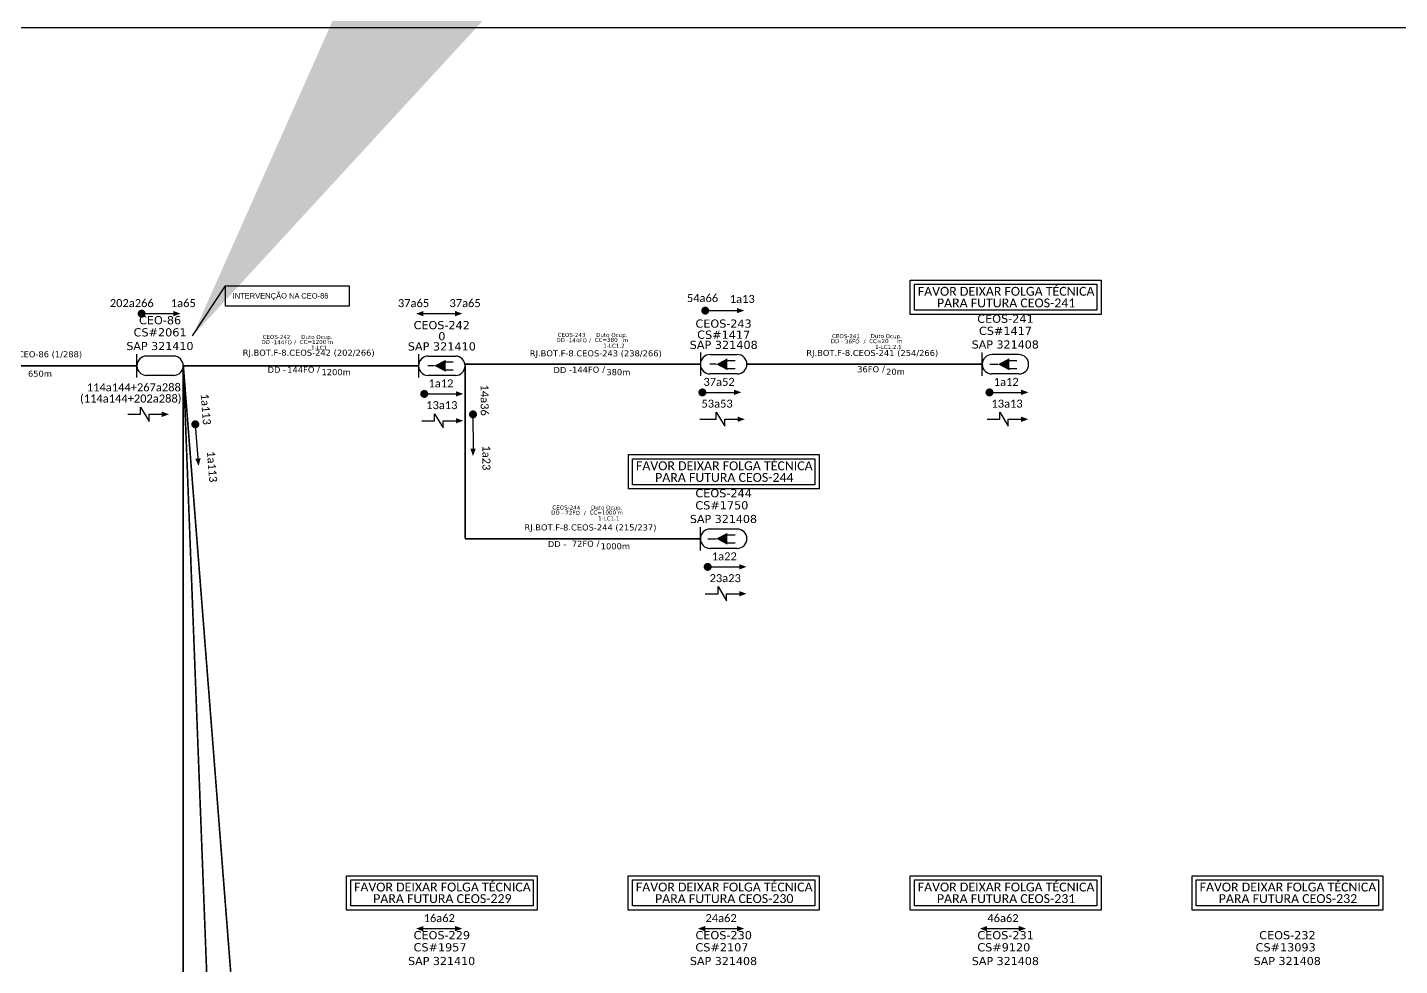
# Model space of a CAD drawing. Extents: x 56439 to 57440, y 58743 to 60492.
# Drawn here: x 56923.9 to 57263.5, y 60259.6 to 60491.9 of the extents above; entities that cross this region are included whole.
import ezdxf
from ezdxf.enums import TextEntityAlignment as Align

# ---------------------------------------------------------------- set-up
doc = ezdxf.new("R2010")
doc.units = 0
doc.layers.get('0').update_dxf_attribs({"linetype": 'CONTINUOUS'})
for name, color, linetype in [('10_4-POSTES', 1, 'CONTINUOUS'), ('20_4-CEOS', 1, 'CONTINUOUS'), ('20_5-CABO_AÉREO', 1, 'CONTINUOUS'), ('20_5-CEO', 1, 'CONTINUOUS'), ('40_1-ETIQUETAS', 1, 'CONTINUOUS'), ('LABEL_CABOS', 7, 'CONTINUOUS'), ('SETA', 7, 'CONTINUOUS')]:
    doc.layers.add(name, color=color, linetype=linetype)
doc.styles.add('ARIAL', font='arial.ttf')
doc.styles.add('ROMANS', font='romans.shx')
doc.styles.add('SIREDIT', font='verdana.ttf')
doc.dimstyles.new('CL', dxfattribs={"dimtxt": 1, "dimasz": 2, "dimexe": 0.18, "dimexo": 0.0625, "dimgap": 0.09, "dimtad": 0, "dimdec": 0, "dimrnd": 1, "dimzin": 0, "dimtxsty": 'SIREDIT', "dimblk": 'NONE', "dimcen": 0, "dimse1": 1, "dimse2": 1, "dimsd1": 1, "dimsd2": 1, "dimclrt": 7, "dimazin": 3, "dimtfac": 1, "dimtdec": 0, "dimtofl": 0, "dimtmove": 0, "dimatfit": 3, "dimtolj": 1, "dimtzin": 0})

# ---------------------------------------------------------------- blocks, each defined once
blk = doc.blocks.new('*U44')
at = {"layer": '20_5-CEO'}
for p, q in [((-1.56, 1.26), (1.8, 1.26)), ((1.8, -1.13), (-1.56, -1.13))]:
    blk.add_line(p, q, dxfattribs=at)
blk.add_lwpolyline([(-2.75, 1.51), (-2.75, -1.38)], dxfattribs=at)
for centre, start, end in [((-1.56, 0.07), 90, 270), ((1.8, 0.07), 270, 90)]:
    blk.add_arc(centre, 1.2, start, end, dxfattribs=at)
at = {"layer": '20_5-CEO', "color": 7, "style": 'SIREDIT'}
for tag, p in [('FID', (0.11, 5.61)), ('LOCAL', (0.12, 4.23)), ('SAP', (0.12, 2.97)), ('FIBRAS_RESERVA', (0.12, -1.94))]:
    blk.add_attdef(tag, text='', height=1.01, dxfattribs=at).set_placement(p, align=Align.TOP_CENTER)
for tag, flags, p in [('ID_ATIVIDADE', 3, (0.11, -3.51)), ('FATOR', 1, (0.11, -4.82))]:
    blk.add_attdef(tag, text='', height=1.01, dxfattribs=dict(at, flags=flags)).set_placement(p, align=Align.TOP_CENTER)
at = {"layer": '20_5-CEO', "color": 7, "style": 'SIREDIT', "flags": 3}
blk.add_attdef('QTDE', (-4.88, -7.06), '', height=1.01, dxfattribs=at)
blk = doc.blocks.new('*U45')
at = {"layer": '20_5-CEO'}
for p, q in [((-1.56, 1.26), (1.8, 1.26)), ((1.8, -1.13), (-1.56, -1.13))]:
    blk.add_line(p, q, dxfattribs=at)
blk.add_lwpolyline([(-2.75, 1.51), (-2.75, -1.38)], dxfattribs=at)
for centre, start, end in [((-1.56, 0.07), 90, 270), ((1.8, 0.07), 270, 90)]:
    blk.add_arc(centre, 1.2, start, end, dxfattribs=at)
at = {"layer": '20_5-CEO', "color": 7, "style": 'SIREDIT'}
for tag, p in [('FID', (0.11, 5.61)), ('LOCAL', (0.12, 4.23)), ('SAP', (0.12, 2.97)), ('FIBRAS_RESERVA', (0.12, -1.94))]:
    blk.add_attdef(tag, text='', height=1.01, dxfattribs=at).set_placement(p, align=Align.TOP_CENTER)
for tag, flags, p in [('ID_ATIVIDADE', 3, (0.11, -3.51)), ('FATOR', 1, (0.11, -4.82))]:
    blk.add_attdef(tag, text='', height=1.01, dxfattribs=dict(at, flags=flags)).set_placement(p, align=Align.TOP_CENTER)
at = {"layer": '20_5-CEO', "color": 7, "style": 'SIREDIT', "flags": 3}
blk.add_attdef('QTDE', (-4.88, -7.06), '', height=1.01, dxfattribs=at)
blk = doc.blocks.new('INST_CB_DT_OCUP_CFOA-SM-D1')
at = {"layer": 'LABEL_CABOS', "color": 0, "style": 'SIREDIT'}
for tag, flags, p in [('ID_ATIVIDADE', 3, (1.31, 2.67)), ('FATOR', 1, (11.56, 2.55))]:
    blk.add_attdef(tag, text='', height=1, rotation=359.69, dxfattribs=dict(at, flags=flags)).set_placement(p, align=Align.MIDDLE_CENTER)
for tag, p in [('TIPO_CABO', (1.11, 0)), ('DESTINO_CABO', (3.13, 1.26)), ('CABO', (4.69, -0.05)), ('/', (7.71, -0.05)), ('LANCE', (10.41, 0.02)), ('TIPO_CABO', (13.11, 1.24)), ('UND', (16.46, 0)), ('FID', (13.65, -1.41))]:
    blk.add_attdef(tag, text='', height=1, rotation=359.69, dxfattribs=at).set_placement(p, align=Align.MIDDLE_CENTER)
blk.add_attdef('QTDE', (11.93, -0.45), '', height=1, rotation=359.69, dxfattribs=at)
blk = doc.blocks.new('INST_CB_DT_OCUP_CFOA-SM-D0')
at = {"layer": 'LABEL_CABOS', "color": 0, "style": 'SIREDIT'}
for tag, flags, p in [('ID_ATIVIDADE', 3, (1.31, 2.67)), ('FATOR', 1, (11.56, 2.55))]:
    blk.add_attdef(tag, text='', height=1, rotation=359.69, dxfattribs=dict(at, flags=flags)).set_placement(p, align=Align.MIDDLE_CENTER)
for tag, p in [('TIPO_CABO', (1.11, 0)), ('DESTINO_CABO', (3.13, 1.26)), ('CABO', (4.69, -0.05)), ('/', (7.71, -0.05)), ('LANCE', (10.41, 0.02)), ('TIPO_CABO', (13.11, 1.24)), ('UND', (16.46, 0)), ('FID', (13.65, -1.41))]:
    blk.add_attdef(tag, text='', height=1, rotation=359.69, dxfattribs=at).set_placement(p, align=Align.MIDDLE_CENTER)
blk.add_attdef('QTDE', (11.93, -0.45), '', height=1, rotation=359.69, dxfattribs=at)
blk = doc.blocks.new('INST_CB_DT_OCUP_CFOA-SM-DD')
at = {"layer": 'LABEL_CABOS', "color": 0, "style": 'SIREDIT'}
for tag, flags, p in [('ID_ATIVIDADE', 3, (1.31, 2.67)), ('FATOR', 1, (11.56, 2.55))]:
    blk.add_attdef(tag, text='', height=1, rotation=359.69, dxfattribs=dict(at, flags=flags)).set_placement(p, align=Align.MIDDLE_CENTER)
for tag, p in [('TIPO_CABO', (1.11, 0)), ('DESTINO_CABO', (3.13, 1.26)), ('CABO', (4.69, -0.05)), ('/', (7.71, -0.05)), ('LANCE', (10.41, 0.02)), ('TIPO_CABO', (13.11, 1.24)), ('UND', (16.46, 0)), ('FID', (13.65, -1.41))]:
    blk.add_attdef(tag, text='', height=1, rotation=359.69, dxfattribs=at).set_placement(p, align=Align.MIDDLE_CENTER)
blk.add_attdef('QTDE', (11.93, -0.45), '', height=1, rotation=359.69, dxfattribs=at)
blk = doc.blocks.new('*U49')
at = {"color": 3}
blk.add_lwpolyline([(0.0000405, 0.0000662), (0.0001936, 0.0000662), (0.0001936, 0.000041), (0.0000405, 0.000041)], close=True, dxfattribs=at)
at = {"color": 3, "style": 'ARIAL'}
blk.add_attdef('SERVIÇO_EM_EMENDA_EXIST', text='', height=0.00000666, dxfattribs=at).set_placement((0.0001321, 0.0000506), align=Align.RIGHT)
blk.add_attdef('FID', (0.0001344, 0.0000506), '', height=0.00000666, dxfattribs=at)
at = {"layer": '10_4-POSTES', "style": 'ROMANS'}
for tag, p, flags in [('ID_ATIVIDADE', (-0.0000068, -0.0000086), 3), ('QTDE', (-0.000006, -0.000014), 3), ('FATOR', (-0.0000019, -0.0000113), 1)]:
    blk.add_attdef(tag, p, '', height=0.00000209, dxfattribs=dict(at, flags=flags))
at = {"color": 3}
blk.add_leader([(-0.0000002, 0.0000042), (0.0000405, 0.0000662)], dimstyle='CL', override={"dimgap": 0.09, "dimtad": 0}, dxfattribs=at)

msp = doc.modelspace()

# ---------------------------------------------------------------- linework, layer by layer
at = {"color": 6, "linetype": 'BYBLOCK'}
msp.add_lwpolyline([(56595.93, 60491.86), (57439.51, 60491.86), (57439.51, 59998.98), (56595.93, 59998.98)], close=True, dxfattribs=at)
at = {"color": 3, "ltscale": 9e-07}
for points in [[(57142.42, 60429.31), (57189.65, 60429.31), (57189.65, 60420.8), (57142.42, 60420.8)], [(57143.47, 60428.26), (57188.61, 60428.26), (57188.61, 60421.85), (57143.47, 60421.85)], [(57072.68, 60386.11), (57119.91, 60386.11), (57119.91, 60377.6), (57072.68, 60377.6)], [(57073.73, 60385.07), (57118.86, 60385.07), (57118.86, 60378.65), (57073.73, 60378.65)], [(57002.9, 60281.83), (57050.13, 60281.83), (57050.13, 60273.32), (57002.9, 60273.32)], [(57003.95, 60280.78), (57049.08, 60280.78), (57049.08, 60274.37), (57003.95, 60274.37)], [(57072.66, 60281.83), (57119.89, 60281.83), (57119.89, 60273.32), (57072.66, 60273.32)], [(57073.71, 60280.78), (57118.84, 60280.78), (57118.84, 60274.37), (57073.71, 60274.37)], [(57142.42, 60281.83), (57189.65, 60281.83), (57189.65, 60273.32), (57142.42, 60273.32)], [(57143.47, 60280.78), (57188.6, 60280.78), (57188.6, 60274.37), (57143.47, 60274.37)], [(57212.18, 60281.83), (57259.41, 60281.83), (57259.41, 60273.32), (57212.18, 60273.32)], [(57213.23, 60280.78), (57258.36, 60280.78), (57258.36, 60274.37), (57213.23, 60274.37)]]:
    msp.add_lwpolyline(points, close=True, dxfattribs=at)
at = {"color": 0, "const_width": 0.99}
for points in [[(57091.7, 60422.24, 1), (57091.7, 60421.25, 1)], [(56951.72, 60420.99, 1), (56952.71, 60420.99, 1)], [(57021.67, 60401.12, 1), (57022.66, 60401.12, 1)], [(57090.49, 60401.49, 1), (57091.48, 60401.49, 1)], [(57161.55, 60401.49, 1), (57162.54, 60401.49, 1)], [(57034.22, 60396.55, 1), (57034.22, 60395.56, 1)], [(56965.46, 60394.09, 1), (56965.53, 60393.1, 1)], [(57091.8, 60358.3, 1), (57092.79, 60358.3, 1)]]:
    msp.add_lwpolyline(points, format="xyb", close=True, dxfattribs=at)
at = {"color": 0}
for points in [[(56951.94, 60396.07), (56951.94, 60397.82), (56954.04, 60394.32), (56954.04, 60396.07)], [(57024.72, 60394.48), (57024.72, 60396.23), (57026.81, 60392.73), (57026.82, 60394.48)], [(57094.44, 60394.85), (57094.44, 60396.6), (57096.53, 60393.11), (57096.53, 60394.85)], [(57164.6, 60394.85), (57164.6, 60396.6), (57166.69, 60393.11), (57166.7, 60394.85)], [(57094.86, 60351.65), (57094.86, 60353.41), (57096.95, 60349.91), (57096.95, 60351.65)]]:
    msp.add_lwpolyline(points, dxfattribs=at)
at = {"layer": '20_4-CEOS', "color": 5}
for p, q in [((56960.13, 60410.48), (56953.42, 60410.48)), ((56960.13, 60405.69), (56953.42, 60405.69))]:
    msp.add_line(p, q, dxfattribs=at)
at = {"layer": '20_4-CEOS', "color": 8}
for p, q in [((57169.35, 60410.86), (57162.64, 60410.86)), ((57169.35, 60406.07), (57162.64, 60406.07)), ((57099.61, 60367.66), (57092.89, 60367.66)), ((57099.61, 60362.87), (57092.89, 60362.87))]:
    msp.add_line(p, q, dxfattribs=at)
at = {"layer": '20_4-CEOS', "color": 5}
msp.add_lwpolyline([(56951.03, 60405.2), (56951.03, 60410.97)], dxfattribs=at)
at = {"layer": '20_4-CEOS'}
for points in [[(57024.65, 60408.09, 0, 2.95, 0), (57027.43, 60408.09, 2.95, 2.95, 0)], [(57094.41, 60408.46, 0, 2.95, 0), (57097.19, 60408.46, 2.95, 2.95, 0)]]:
    msp.add_lwpolyline(points, format="xyseb", dxfattribs=at)
for points in [[(57027.3, 60409.04), (57029.34, 60409.04)], [(57097.06, 60409.41), (57099.1, 60409.41)], [(57024.65, 60408.09), (57023.04, 60408.09)], [(57027.3, 60407.05), (57029.34, 60407.05)], [(57094.41, 60408.46), (57092.8, 60408.46)], [(57097.06, 60407.42), (57099.1, 60407.42)]]:
    msp.add_lwpolyline(points, dxfattribs=at)
at = {"layer": '20_4-CEOS', "color": 8}
for points in [[(57160.25, 60405.58), (57160.25, 60411.35)], [(57166.79, 60409.41), (57168.83, 60409.41)], [(57162.11, 60408.46), (57164.14, 60408.46)], [(57166.79, 60407.42), (57168.83, 60407.42)], [(57090.5, 60362.38), (57090.5, 60368.15)], [(57092.36, 60365.27), (57094.4, 60365.27)], [(57097.05, 60366.22), (57099.08, 60366.22)], [(57097.05, 60364.22), (57099.08, 60364.22)]]:
    msp.add_lwpolyline(points, dxfattribs=at)
for points in [[(57164.14, 60408.46, 0, 2.95, 0), (57166.92, 60408.46, 2.95, 2.95, 0)], [(57094.4, 60365.27, 0, 2.95, 0), (57097.17, 60365.27, 2.95, 2.95, 0)]]:
    msp.add_lwpolyline(points, format="xyseb", dxfattribs=at)
at = {"layer": '20_4-CEOS', "color": 5}
for centre, start, end in [((56953.42, 60408.09), 90, 270), ((56960.13, 60408.09), 270, 90)]:
    msp.add_arc(centre, 2.39, start, end, dxfattribs=at)
at = {"layer": '20_4-CEOS', "color": 8}
for centre, start, end in [((57162.64, 60408.46), 90, 270), ((57169.35, 60408.46), 270, 90), ((57092.89, 60365.27), 90, 270), ((57099.61, 60365.27), 270, 90)]:
    msp.add_arc(centre, 2.39, start, end, dxfattribs=at)
at = {"layer": '20_5-CABO_AÉREO', "color": 7, "ltscale": 50, "const_width": 0.4}
for points in [[(56962.5, 60408.09), (56962.48, 60038.54)], [(56962.53, 60408.09), (56973, 60135.77), (56973, 60135.77)]]:
    msp.add_lwpolyline(points, dxfattribs=at)
at = {"layer": '40_1-ETIQUETAS', "color": 5, "const_width": 0.4}
msp.add_lwpolyline([(56892.77, 60408.09), (56951.03, 60408.09)], dxfattribs=at)
at = {"layer": '40_1-ETIQUETAS', "color": 7, "const_width": 0.4}
msp.add_lwpolyline([(56962.53, 60408.09), (56974.42, 60255.83)], dxfattribs=at)
at = {"layer": '40_1-ETIQUETAS', "const_width": 0.4}
for points in [[(56962.53, 60408.09), (57020.76, 60408.09)], [(57032.26, 60408.09), (57032.27, 60365.27)], [(57032.29, 60408.46), (57090.52, 60408.46)], [(57102.02, 60408.46), (57160.25, 60408.46)], [(57032.27, 60365.27), (57090.5, 60365.27)]]:
    msp.add_lwpolyline(points, dxfattribs=at)
at = {"layer": 'SETA', "color": 0}
for points in [[(56952.21, 60420.99), (56960.72, 60420.99)], [(57021.94, 60420.99), (57030.45, 60420.99)], [(57091.7, 60421.74), (57100.21, 60421.74)], [(57022.16, 60401.12), (57030.68, 60401.12)], [(57090.98, 60401.49), (57099.49, 60401.49)], [(57162.05, 60401.49), (57170.56, 60401.49)], [(56948.78, 60396.07), (56951.94, 60396.07)], [(56954.04, 60396.07), (56957.2, 60396.07)], [(57034.22, 60396.06), (57034.23, 60387.54)], [(56965.5, 60393.59), (56966.16, 60385.11)], [(57021.56, 60394.48), (57024.72, 60394.48)], [(57026.82, 60394.48), (57029.98, 60394.48)], [(57090.33, 60394.85), (57094.44, 60394.85)], [(57096.53, 60394.85), (57099.69, 60394.85)], [(57161.44, 60394.85), (57164.6, 60394.85)], [(57166.7, 60394.85), (57169.86, 60394.85)], [(57092.3, 60358.3), (57100.81, 60358.3)], [(57091.69, 60351.65), (57094.86, 60351.65)], [(57096.95, 60351.65), (57100.11, 60351.65)], [(57021.94, 60268.73), (57030.45, 60268.73)], [(57091.7, 60268.73), (57100.21, 60268.73)], [(57161.46, 60268.73), (57169.97, 60268.73)]]:
    msp.add_lwpolyline(points, dxfattribs=at)
for points in [[(56960.04, 60421.66), (56961.85, 60421), (56960.04, 60420.34)], [(57021.94, 60421.65), (57020.13, 60420.99), (57021.94, 60420.33)], [(57029.77, 60421.66), (57031.58, 60421), (57029.77, 60420.34)], [(57099.53, 60422.41), (57101.34, 60421.75), (57099.53, 60421.09)], [(57098.81, 60402.17), (57100.63, 60401.51), (57098.81, 60400.85)], [(57169.87, 60402.17), (57171.69, 60401.51), (57169.87, 60400.85)], [(57029.99, 60401.79), (57031.81, 60401.13), (57029.99, 60400.47)], [(56957.2, 60396.73), (56959.01, 60396.07), (56957.2, 60395.41)], [(57099.69, 60395.51), (57101.51, 60394.85), (57099.69, 60394.19)], [(57169.86, 60395.51), (57171.67, 60394.85), (57169.86, 60394.19)], [(57029.98, 60395.14), (57031.79, 60394.48), (57029.98, 60393.82)], [(56966.82, 60385.16), (56966.3, 60383.3), (56965.5, 60385.06)], [(57034.89, 60387.55), (57034.23, 60385.73), (57033.57, 60387.54)], [(57100.13, 60358.97), (57101.94, 60358.31), (57100.13, 60357.65)], [(57100.11, 60352.31), (57101.92, 60351.65), (57100.11, 60350.99)], [(57021.94, 60269.39), (57020.13, 60268.73), (57021.94, 60268.07)], [(57029.77, 60269.4), (57031.58, 60268.74), (57029.77, 60268.08)], [(57091.7, 60269.39), (57089.89, 60268.73), (57091.7, 60268.07)], [(57099.53, 60269.4), (57101.34, 60268.74), (57099.53, 60268.08)], [(57161.46, 60269.39), (57159.65, 60268.73), (57161.46, 60268.07)], [(57169.29, 60269.4), (57171.1, 60268.74), (57169.29, 60268.08)]]:
    msp.add_solid(points, dxfattribs=at)

# ---------------------------------------------------------------- block references
at = {"color": 6}
ref = msp.add_blockref('INST_CB_DT_OCUP_CFOA-SM-D0', (56982.47, 60413.96), dxfattribs=at)
ref.add_attrib('DESTINO_CABO', 'CEOS-242', dxfattribs={"layer": 'LABEL_CABOS', "color": 0, "height": 1, "rotation": 359.69, "style": 'SIREDIT'}).set_placement((56985.6, 60415.23), align=Align.MIDDLE_CENTER)
ref.add_attrib('TIPO_CABO', 'Duto Ocup.', dxfattribs={"layer": 'LABEL_CABOS', "color": 0, "height": 1, "rotation": 359.69, "style": 'SIREDIT'}).set_placement((56995.58, 60415.21), align=Align.MIDDLE_CENTER)
ref.add_attrib('/', '/', dxfattribs={"layer": 'LABEL_CABOS', "color": 0, "height": 1, "rotation": 359.69, "style": 'SIREDIT'}).set_placement((56990.18, 60413.91), align=Align.MIDDLE_CENTER)
ref.add_attrib('FID', '1-LC1', dxfattribs={"layer": 'LABEL_CABOS', "color": 0, "height": 1, "rotation": 359.69, "style": 'SIREDIT'}).set_placement((56996.12, 60412.55), align=Align.MIDDLE_CENTER)
ref.add_attrib('LANCE', 'CC=', dxfattribs={"layer": 'LABEL_CABOS', "color": 0, "height": 1, "rotation": 359.69, "style": 'SIREDIT'}).set_placement((56992.88, 60413.99), align=Align.MIDDLE_CENTER)
ref.add_attrib('UND', 'm', dxfattribs={"layer": 'LABEL_CABOS', "color": 0, "height": 1, "rotation": 359.69, "style": 'SIREDIT'}).set_placement((56998.93, 60413.97), align=Align.MIDDLE_CENTER)
ref.add_attrib('CABO', '144FO', dxfattribs={"layer": 'LABEL_CABOS', "color": 0, "height": 1, "rotation": 359.69, "style": 'SIREDIT'}).set_placement((56987.15, 60413.91), align=Align.MIDDLE_CENTER)
ref.add_attrib('TIPO_CABO', 'DD - ', dxfattribs={"layer": 'LABEL_CABOS', "color": 0, "height": 1, "rotation": 359.69, "style": 'SIREDIT'}).set_placement((56983.58, 60413.96), align=Align.MIDDLE_CENTER)
ref.add_attrib('QTDE', '1200', (56994.4, 60413.51), dxfattribs={"layer": 'LABEL_CABOS', "color": 0, "height": 1, "rotation": 359.69, "style": 'SIREDIT'})
ref = msp.add_blockref('INST_CB_DT_OCUP_CFOA-SM-D0', (57055.47, 60414.46), dxfattribs=at)
ref.add_attrib('DESTINO_CABO', 'CEOS-243', dxfattribs={"layer": 'LABEL_CABOS', "color": 0, "height": 1, "rotation": 359.69, "style": 'SIREDIT'}).set_placement((57058.6, 60415.73), align=Align.MIDDLE_CENTER)
ref.add_attrib('TIPO_CABO', 'Duto Ocup.', dxfattribs={"layer": 'LABEL_CABOS', "color": 0, "height": 1, "rotation": 359.69, "style": 'SIREDIT'}).set_placement((57068.58, 60415.71), align=Align.MIDDLE_CENTER)
ref.add_attrib('/', '/', dxfattribs={"layer": 'LABEL_CABOS', "color": 0, "height": 1, "rotation": 359.69, "style": 'SIREDIT'}).set_placement((57063.18, 60414.41), align=Align.MIDDLE_CENTER)
ref.add_attrib('FID', '1-LC1.2', dxfattribs={"layer": 'LABEL_CABOS', "color": 0, "height": 1, "rotation": 359.69, "style": 'SIREDIT'}).set_placement((57069.12, 60413.05), align=Align.MIDDLE_CENTER)
ref.add_attrib('LANCE', 'CC=', dxfattribs={"layer": 'LABEL_CABOS', "color": 0, "height": 1, "rotation": 359.69, "style": 'SIREDIT'}).set_placement((57065.88, 60414.49), align=Align.MIDDLE_CENTER)
ref.add_attrib('UND', 'm', dxfattribs={"layer": 'LABEL_CABOS', "color": 0, "height": 1, "rotation": 359.69, "style": 'SIREDIT'}).set_placement((57071.93, 60414.47), align=Align.MIDDLE_CENTER)
ref.add_attrib('CABO', '144FO', dxfattribs={"layer": 'LABEL_CABOS', "color": 0, "height": 1, "rotation": 359.69, "style": 'SIREDIT'}).set_placement((57060.15, 60414.41), align=Align.MIDDLE_CENTER)
ref.add_attrib('TIPO_CABO', 'DD - ', dxfattribs={"layer": 'LABEL_CABOS', "color": 0, "height": 1, "rotation": 359.69, "style": 'SIREDIT'}).set_placement((57056.58, 60414.46), align=Align.MIDDLE_CENTER)
ref.add_attrib('QTDE', '380', (57067.4, 60414.01), dxfattribs={"layer": 'LABEL_CABOS', "color": 0, "height": 1, "rotation": 359.69, "style": 'SIREDIT'})
ref = msp.add_blockref('INST_CB_DT_OCUP_CFOA-SM-DD', (57123.4, 60414.17), dxfattribs=at)
ref.add_attrib('DESTINO_CABO', 'CEOS-241', dxfattribs={"layer": 'LABEL_CABOS', "color": 0, "height": 1, "rotation": 359.69, "style": 'SIREDIT'}).set_placement((57126.53, 60415.43), align=Align.MIDDLE_CENTER)
ref.add_attrib('TIPO_CABO', 'Duto Ocup.', dxfattribs={"layer": 'LABEL_CABOS', "color": 0, "height": 1, "rotation": 359.69, "style": 'SIREDIT'}).set_placement((57136.5, 60415.42), align=Align.MIDDLE_CENTER)
ref.add_attrib('/', '/', dxfattribs={"layer": 'LABEL_CABOS', "color": 0, "height": 1, "rotation": 359.69, "style": 'SIREDIT'}).set_placement((57131.11, 60414.12), align=Align.MIDDLE_CENTER)
ref.add_attrib('FID', '1-LC1.2.1', dxfattribs={"layer": 'LABEL_CABOS', "color": 0, "height": 1, "rotation": 359.69, "style": 'SIREDIT'}).set_placement((57137.04, 60412.76), align=Align.MIDDLE_CENTER)
ref.add_attrib('LANCE', 'CC=', dxfattribs={"layer": 'LABEL_CABOS', "color": 0, "height": 1, "rotation": 359.69, "style": 'SIREDIT'}).set_placement((57133.81, 60414.19), align=Align.MIDDLE_CENTER)
ref.add_attrib('UND', 'm', dxfattribs={"layer": 'LABEL_CABOS', "color": 0, "height": 1, "rotation": 359.69, "style": 'SIREDIT'}).set_placement((57139.86, 60414.17), align=Align.MIDDLE_CENTER)
ref.add_attrib('CABO', '36FO', dxfattribs={"layer": 'LABEL_CABOS', "color": 0, "height": 1, "rotation": 359.69, "style": 'SIREDIT'}).set_placement((57128.08, 60414.12), align=Align.MIDDLE_CENTER)
ref.add_attrib('TIPO_CABO', 'DD - ', dxfattribs={"layer": 'LABEL_CABOS', "color": 0, "height": 1, "rotation": 359.69, "style": 'SIREDIT'}).set_placement((57124.51, 60414.17), align=Align.MIDDLE_CENTER)
ref.add_attrib('QTDE', '20', (57135.33, 60413.72), dxfattribs={"layer": 'LABEL_CABOS', "color": 0, "height": 1, "rotation": 359.69, "style": 'SIREDIT'})
ref = msp.add_blockref('INST_CB_DT_OCUP_CFOA-SM-D1', (57054.19, 60371.73), dxfattribs=at)
ref.add_attrib('DESTINO_CABO', 'CEOS-244', dxfattribs={"layer": 'LABEL_CABOS', "color": 0, "height": 1, "rotation": 359.69, "style": 'SIREDIT'}).set_placement((57057.32, 60372.99), align=Align.MIDDLE_CENTER)
ref.add_attrib('TIPO_CABO', 'Duto Ocup.', dxfattribs={"layer": 'LABEL_CABOS', "color": 0, "height": 1, "rotation": 359.69, "style": 'SIREDIT'}).set_placement((57067.3, 60372.97), align=Align.MIDDLE_CENTER)
ref.add_attrib('/', '/', dxfattribs={"layer": 'LABEL_CABOS', "color": 0, "height": 1, "rotation": 359.69, "style": 'SIREDIT'}).set_placement((57061.9, 60371.68), align=Align.MIDDLE_CENTER)
ref.add_attrib('FID', '1-LC1.1', dxfattribs={"layer": 'LABEL_CABOS', "color": 0, "height": 1, "rotation": 359.69, "style": 'SIREDIT'}).set_placement((57067.84, 60370.31), align=Align.MIDDLE_CENTER)
ref.add_attrib('LANCE', 'CC=', dxfattribs={"layer": 'LABEL_CABOS', "color": 0, "height": 1, "rotation": 359.69, "style": 'SIREDIT'}).set_placement((57064.6, 60371.75), align=Align.MIDDLE_CENTER)
ref.add_attrib('UND', 'm', dxfattribs={"layer": 'LABEL_CABOS', "color": 0, "height": 1, "rotation": 359.69, "style": 'SIREDIT'}).set_placement((57070.65, 60371.73), align=Align.MIDDLE_CENTER)
ref.add_attrib('CABO', '72FO', dxfattribs={"layer": 'LABEL_CABOS', "color": 0, "height": 1, "rotation": 359.69, "style": 'SIREDIT'}).set_placement((57058.87, 60371.68), align=Align.MIDDLE_CENTER)
ref.add_attrib('TIPO_CABO', 'DD - ', dxfattribs={"layer": 'LABEL_CABOS', "color": 0, "height": 1, "rotation": 359.69, "style": 'SIREDIT'}).set_placement((57055.3, 60371.72), align=Align.MIDDLE_CENTER)
ref.add_attrib('QTDE', '1000', (57066.12, 60371.27), dxfattribs={"layer": 'LABEL_CABOS', "color": 0, "height": 1, "rotation": 359.69, "style": 'SIREDIT'})
at = {"layer": '20_5-CEO', "color": 0}
ref = msp.add_blockref('*U44', (57026.26, 60407.95), dxfattribs=dict(at, xscale=2, yscale=2, zscale=2))
ref.add_attrib('LOCAL', '0', dxfattribs={"color": 7, "height": 2.03, "style": 'SIREDIT'}).set_placement((57026.51, 60416.42), align=Align.TOP_CENTER)
ref.add_attrib('SAP', 'SAP 321410', dxfattribs={"color": 7, "height": 2.028, "style": 'SIREDIT'}).set_placement((57026.51, 60413.9), align=Align.TOP_CENTER)
ref.add_attrib('FID', 'CEOS-242', dxfattribs={"layer": '20_4-CEOS', "color": 7, "height": 2.019, "style": 'SIREDIT'}).set_placement((57026.48, 60419.16), align=Align.TOP_CENTER)
ref = msp.add_blockref('*U45', (57096.02, 60408.33), dxfattribs=dict(at, xscale=2, yscale=2, zscale=2))
ref.add_attrib('LOCAL', 'CS#1417', dxfattribs={"color": 7, "height": 2.028, "style": 'SIREDIT'}).set_placement((57096.27, 60416.8), align=Align.TOP_CENTER)
ref.add_attrib('SAP', 'SAP 321408', dxfattribs={"color": 7, "height": 2.028, "style": 'SIREDIT'}).set_placement((57096.27, 60414.28), align=Align.TOP_CENTER)
ref.add_attrib('FID', 'CEOS-243', dxfattribs={"layer": '20_4-CEOS', "color": 7, "height": 2.019, "style": 'SIREDIT'}).set_placement((57096.24, 60419.54), align=Align.TOP_CENTER)
at = {"layer": 'LABEL_CABOS', "color": 0, "xscale": 199999.9999999376, "yscale": 199999.9999999376, "zscale": 199999.9999999376}
msp.add_blockref('*U49', (56964.85, 60414.62), dxfattribs=at).add_auto_attribs({'SERVIÇO_EM_EMENDA_EXIST': 'INTERVENÇÃO NA', 'FID': 'CEO-86'})

# ---------------------------------------------------------------- texts
at = {"color": 0, "char_height": 1.98, "width": 25.1052, "attachment_point": 5}
for s, insert in [('{\\fCalibri|b0|i0|c0|p34;\\C7;54a66}', (57091.03, 60424.84)), ('{\\fCalibri|b0|i0|c0|p34;\\C7;202a266}', (56949.77, 60423.59)), ('{\\fCalibri|b0|i0|c0|p34;\\C7;1a65}', (56962.53, 60423.59)), ('{\\fCalibri|b0|i0|c0|p34;\\C7;37a65}', (57019.5, 60423.59)), ('{\\fCalibri|b0|i0|c0|p34;\\C7;37a65}', (57032.26, 60423.59)), ('{\\fCalibri|b0|i0|c0|p34;\\C7;1a13}', (57100.86, 60424.63)), ('{\\fCalibri|b0|i0|c0|p34;\\C1;114a144+267a288}', (56950.28, 60402.74)), ('{\\fCalibri|b0|i0|c0|p34;\\C7;1a12}', (57026.29, 60403.72)), ('{\\fCalibri|b0|i0|c0|p34;\\C7;37a52}', (57095.11, 60404.09)), ('{\\fCalibri|b0|i0|c0|p34;\\C7;1a12}', (57166.18, 60404.09)), ('{\\fCalibri|b0|i0|c0|p34;\\C7;13a13}', (57026.51, 60398.33)), ('{\\fCalibri|b0|i0|c0|p34;\\C7;53a53}', (57094.62, 60398.7)), ('{\\fCalibri|b0|i0|c0|p34;\\C7;13a13}', (57166.39, 60398.7)), ('{\\fCalibri|b0|i0|c0|p34;\\C7;1a22}', (57096.43, 60360.9)), ('{\\fCalibri|b0|i0|c0|p34;\\C7;23a23}', (57096.64, 60355.5)), ('{\\fCalibri|b0|i0|c0|p34;\\C7;16a62}', (57025.87, 60271.33)), ('{\\fCalibri|b0|i0|c0|p34;\\C7;24a62}', (57095.62, 60271.33)), ('{\\fCalibri|b0|i0|c0|p34;\\C7;46a62}', (57165.38, 60271.33))]:
    msp.add_mtext(s, dxfattribs=dict(at, insert=insert))
at = {"color": 7, "char_height": 2.2, "width": 46.8706, "attachment_point": 5}
for s, insert in [('{\\fCalibri|b0|i0|c0|p34;FAVOR DEIXAR FOLGA TÉCNICA}', (57166.17, 60426.51)), ('{\\fCalibri|b0|i0|c0|p34;PARA FUTURA CEOS-241}', (57166.17, 60423.63)), ('{\\fCalibri|b0|i0|c0|p34;FAVOR DEIXAR FOLGA TÉCNICA}', (57096.42, 60383.31)), ('{\\fCalibri|b0|i0|c0|p34;PARA FUTURA CEOS-244}', (57096.42, 60380.43)), ('{\\fCalibri|b0|i0|c0|p34;FAVOR DEIXAR FOLGA TÉCNICA}', (57026.64, 60279.02)), ('{\\fCalibri|b0|i0|c0|p34;FAVOR DEIXAR FOLGA TÉCNICA}', (57096.4, 60279.02)), ('{\\fCalibri|b0|i0|c0|p34;FAVOR DEIXAR FOLGA TÉCNICA}', (57166.16, 60279.02)), ('{\\fCalibri|b0|i0|c0|p34;FAVOR DEIXAR FOLGA TÉCNICA}', (57235.92, 60279.02)), ('{\\fCalibri|b0|i0|c0|p34;PARA FUTURA CEOS-229}', (57026.64, 60276.15)), ('{\\fCalibri|b0|i0|c0|p34;PARA FUTURA CEOS-230}', (57096.4, 60276.15)), ('{\\fCalibri|b0|i0|c0|p34;PARA FUTURA CEOS-231}', (57166.16, 60276.15)), ('{\\fCalibri|b0|i0|c0|p34;PARA FUTURA CEOS-232}', (57235.92, 60276.15))]:
    msp.add_mtext(s, dxfattribs=dict(at, insert=insert))
at = {"color": 0, "char_height": 1.98, "width": 25.1052, "attachment_point": 5}
for s, insert, rotation in [('{\\fCalibri|b0|i0|c0|p34;\\C7;14a36}', (57037.1, 60399.58), 270.0337), ('{\\fCalibri|b0|i0|c0|p34;\\C7;1a113}', (56968.09, 60397.33), 274.4676), ('{\\fCalibri|b0|i0|c0|p34;\\C7;1a113}', (56969.64, 60383.1), 274.4676), ('{\\fCalibri|b0|i0|c0|p34;\\C7;1a23}', (57037.54, 60385.28), 270.0337)]:
    msp.add_mtext(s, dxfattribs=dict(at, insert=insert, rotation=rotation))
at = {"color": 5, "insert": (56949.52, 60399.77), "char_height": 1.98, "width": 25.1052, "attachment_point": 5}
msp.add_mtext('{\\fCalibri|b0|i0|c0|p34;(114a144+202a288)}', dxfattribs=at)
at = {"layer": '20_4-CEOS', "color": 7, "style": 'SIREDIT'}
for s, height, p in [('CEO-86', 2.028, (56956.78, 60418.36)), ('CEOS-241', 2.028, (57166, 60418.73)), ('CS#2061', 2.028, (56956.78, 60415.36)), ('CS#1417', 2.028, (57166, 60415.73)), ('SAP 321410', 2, (56956.73, 60411.98)), ('SAP 321408', 2, (57165.95, 60412.36)), ('CEOS-244', 2.028, (57096.25, 60375.53)), ('CS#1750 ', 2.028, (57096.25, 60372.53)), ('SAP 321408', 2, (57096.21, 60369.16)), ('CEOS-229', 2.028, (57026.51, 60266.1)), ('CEOS-230', 2.028, (57096.27, 60266.1)), ('CEOS-231', 2.028, (57166.03, 60266.1)), ('CEOS-232', 2.028, (57235.79, 60266.1)), ('CS#1957 ', 2.028, (57026.51, 60263.1)), ('CS#2107 ', 2.028, (57096.27, 60263.1)), ('CS#9120 ', 2.028, (57166.03, 60263.1)), ('CS#13093 ', 2.028, (57235.79, 60263.1)), ('SAP 321410', 2, (57026.46, 60259.72)), ('SAP 321408', 2, (57096.22, 60259.72)), ('SAP 321408', 2, (57165.98, 60259.72)), ('SAP 321408', 2, (57235.74, 60259.72))]:
    msp.add_text(s, height=height, dxfattribs=at).set_placement(p, align=Align.CENTER)
at = {"layer": '40_1-ETIQUETAS', "color": 0, "style": 'SIREDIT'}
for s, p in [('RJ.BOT.F-8.CEO-86 (1/288)', (56923.76, 60410.19)), ('RJ.BOT.F-8.CEOS-242 (202/266)', (56993.55, 60410.57))]:
    msp.add_text(s, height=1.5, dxfattribs=at).set_placement(p, align=Align.CENTER)
at = {"layer": '40_1-ETIQUETAS', "color": 7, "style": 'SIREDIT'}
for s, p in [('RJ.BOT.F-8.CEOS-243 (238/266) ', (57064.93, 60410.41)), ('RJ.BOT.F-8.CEOS-241 (254/266) ', (57133.36, 60410.51)), ('RJ.BOT.F-8.CEOS-244 (215/237) ', (57063.61, 60367.31))]:
    msp.add_text(s, height=1.5, dxfattribs=at).set_placement(p, align=Align.CENTER)
at = {"layer": '40_1-ETIQUETAS', "color": 0, "style": 'SIREDIT'}
for s, p in [('650m', (56924.07, 60405.38)), ('1200m', (56996.73, 60405.76))]:
    msp.add_text(s, height=1.5, dxfattribs=at).set_placement(p)
for s, p in [('DD - ', (56988.61, 60406.35)), ('144FO', (56994.98, 60406.37)), ('/', (56996.34, 60406.51)), ('DD - ', (57059.36, 60406.29)), ('DD - ', (57057.97, 60363.19))]:
    msp.add_text(s, height=1.5, dxfattribs=at).set_placement(p, align=Align.RIGHT)
at = {"layer": '40_1-ETIQUETAS', "color": 7, "style": 'SIREDIT'}
for s, p in [('144FO', (57065.48, 60406.37)), ('/', (57066.93, 60406.51)), ('36FO', (57134.72, 60406.47)), ('/', (57136.17, 60406.61)), ('72FO', (57064.09, 60363.27)), ('/', (57065.54, 60363.41))]:
    msp.add_text(s, height=1.5, dxfattribs=at).set_placement(p, align=Align.RIGHT)
for s, p in [('380m', (57067.22, 60405.76)), ('20m', (57136.47, 60405.86)), ('1000m', (57065.83, 60362.66))]:
    msp.add_text(s, height=1.5, dxfattribs=at).set_placement(p)

doc.saveas('drawing.dxf')
